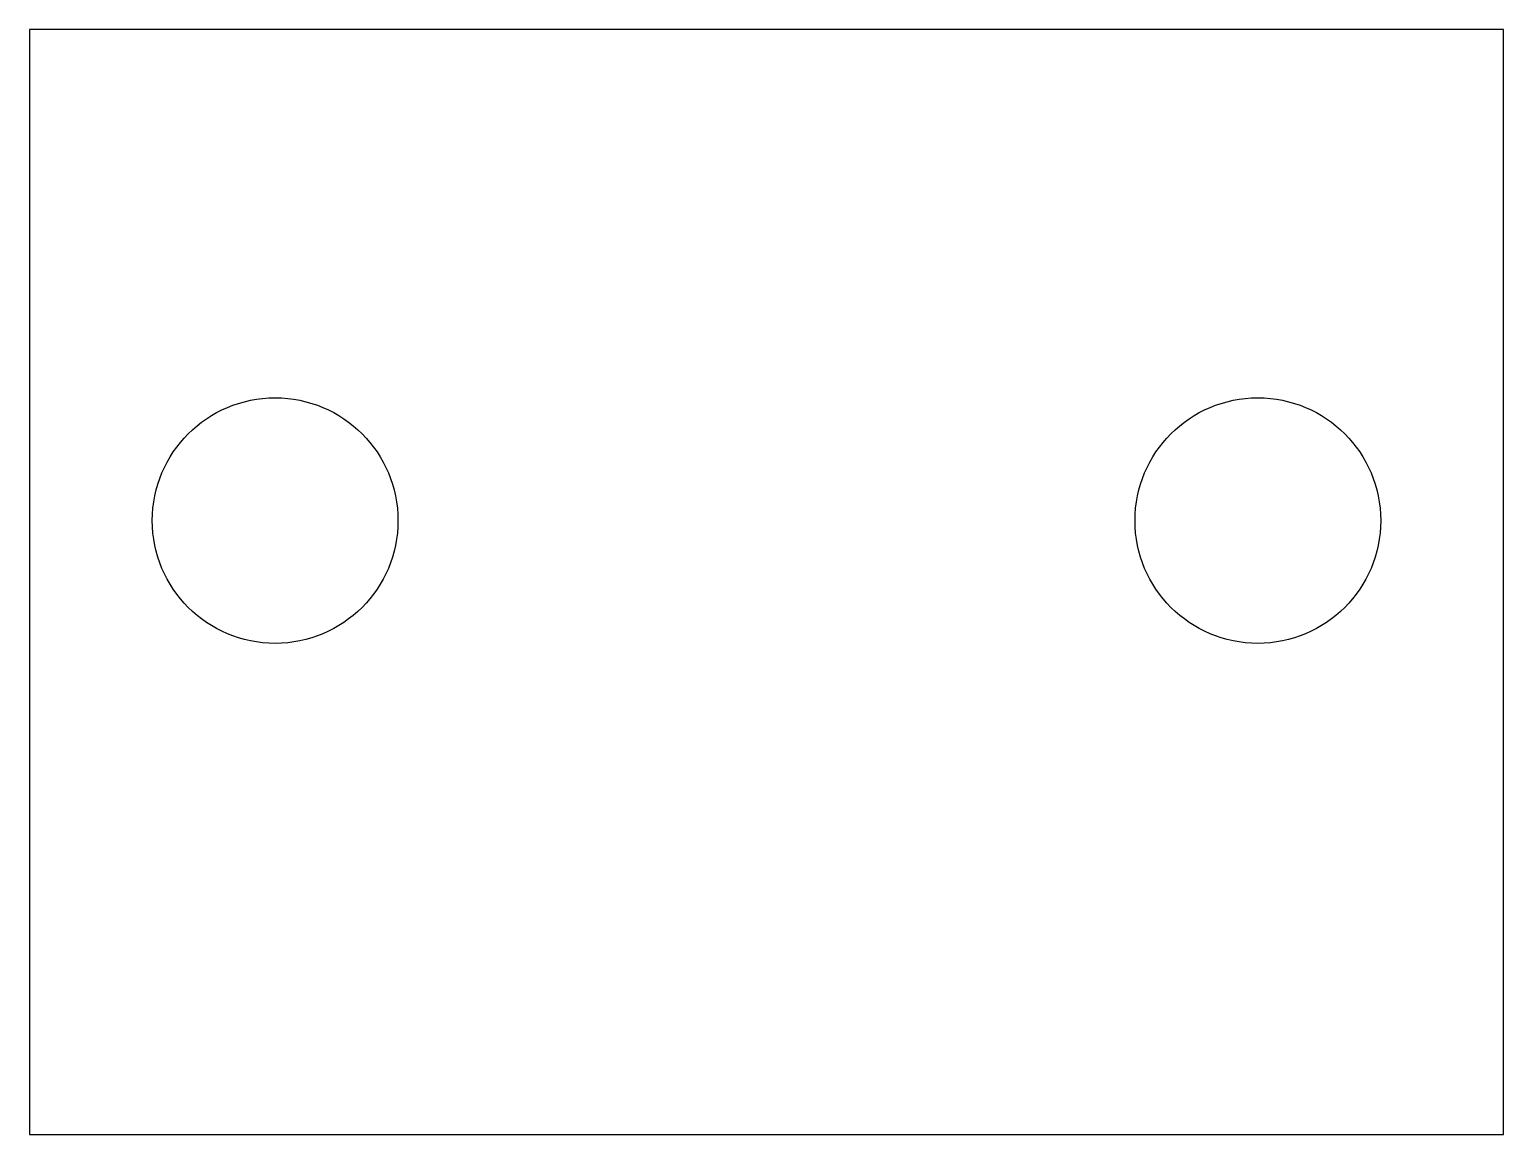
# Model space of a CAD drawing. Header units: metres. Extents: x 0 to 60, y 0 to 45.
import ezdxf

# ---------------------------------------------------------------- set-up
doc = ezdxf.new("R2010")
doc.units = ezdxf.units.M

msp = doc.modelspace()

# ---------------------------------------------------------------- linework, layer by layer
at = {"layer": 'HOLES'}
for centre in [(10, 25), (50, 25)]:
    msp.add_circle(centre, 5, dxfattribs=at)
at = {"layer": 'OUTLINE'}
for p, q in [((60, 45), (0, 45)), ((0, 45), (0, 0)), ((60, 0), (60, 45)), ((0, 0), (60, 0))]:
    msp.add_line(p, q, dxfattribs=at)

doc.saveas('drawing.dxf')
